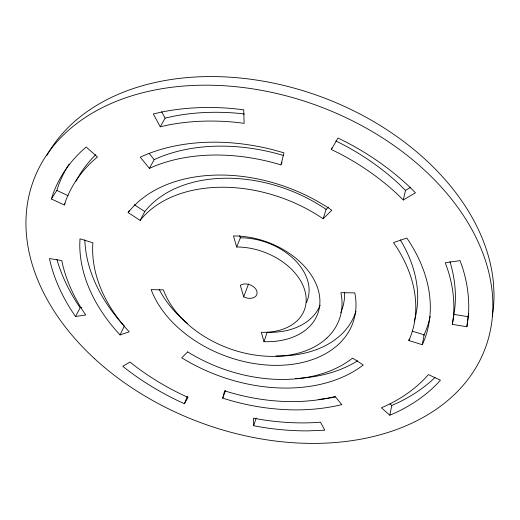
<?xml version="1.0" encoding="UTF-8"?>
<svg xmlns="http://www.w3.org/2000/svg" width="520" height="520" viewBox="0 0 520 520"><rect width="100%" height="100%" fill="white"/><g stroke="black" fill="none" stroke-linecap="round" stroke-linejoin="round"><path stroke-width="0.78" d="M466.888 326.749L468.611 312.13A217.971 152.386 20.3 0 0 462.495 267.514L460.063 260.618L445.237 262.769L447.571 269.172A203.691 142.188 20.3 0 1 453.232 318.597L452.381 324.376L466.888 326.749L468.774 313.625M453.843 314.808L454.76 308.62A201.675 142.194 20.3 0 0 449.95 261.599M452.381 324.376L453.908 314.399L468.273 316.713M409.175 339.034L408.882 340.548L422.331 344.715L424.106 334.822L412.262 331.162M389.818 415.214L395.733 412.633A217.971 152.386 20.3 0 0 436.351 384.592L440.427 380.198L428.389 374.589L424.632 378.742A203.691 142.188 20.3 0 1 386.932 405.334L381.413 407.791L389.818 415.214L391.749 405.47L397.612 402.863A215.806 152.386 20.3 0 0 435.065 377.481M331.864 147.966L331.351 149.5L339.56 153.569A203.691 142.188 20.3 0 1 397.306 194.142L403.273 199.999L405.49 190.411L410.852 187.194M222.742 398.171L224.582 390.793L226.98 391.567A166.842 116.064 20.3 0 0 330.258 397.663L335.16 396.494L341.77 404.606L341.14 404.768A180.967 126.048 20.3 0 1 230.393 400.478L222.742 398.171L225.472 390.546M129.246 210.581L128.148 212.608L140.153 220.389A130.332 90.415 20.3 0 1 323.135 218.777L326.111 209.385L328.413 207.103M253.682 425.737L253.442 418.165L260.409 419.419A203.691 142.188 20.3 0 0 313.937 422.624L320.457 422.182L324.792 430.183L308.516 430.865A217.971 152.386 20.3 0 1 261.06 427.076L253.682 425.737L256.146 418.054M51.383 198.958L53.281 193.239A217.971 152.386 20.3 0 1 81.114 151.528L86.171 147.024L97.435 156.969L92.658 161.109A203.691 142.188 20.3 0 0 66.144 199.661L64.298 204.971L51.383 198.958L56.83 190.424L58.741 184.711A215.806 152.386 20.3 0 1 69.121 164.093M264.004 341.66L261.293 332.28L263.146 332.339A58.032 40.118 20.3 0 0 294.554 322.992L296.803 321.081A58.032 40.118 20.3 0 0 296.569 274.905A58.032 40.118 20.3 0 0 238.641 247.013L236.665 247.013L233.467 235.944A71.883 49.718 20.3 0 1 307.093 269.412A71.883 49.718 20.3 0 1 308.445 327.594L305.968 329.739A71.883 49.718 20.3 0 1 264.004 341.66L267.15 332.319A71.181 49.738 20.3 0 0 308.802 320.255L311.266 318.103A71.181 49.738 20.3 0 0 320.158 305.175M243.718 296.842L240.311 285.311A9.828 6.786 20.4 0 1 253.013 286.37A9.828 6.786 20.4 0 1 255.886 296.101A9.828 6.786 20.4 0 1 243.718 296.842L248.521 283.985M281.222 164.249L282.042 162.142M184.405 403.728L188.052 397.423L181.799 394.524A203.691 142.188 20.3 0 1 135.258 366.184L130 362.05L122.785 366.327L128.381 370.695A217.971 152.386 20.3 0 0 177.775 400.666L184.405 403.728L187.343 396.227M236.665 247.013L240.35 237.828L239.727 235.625M423.885 335.354L426.426 329.225A179.186 126.067 20.3 0 0 430.144 316.342M422.331 344.715L424.665 339.125A180.967 126.048 20.3 0 0 407.277 238.706L406.822 238.069L393.49 242.573L396.793 247.455A166.842 116.064 20.3 0 1 409.584 339.014L408.882 340.548M120.062 334.913L129.214 331.825L125.716 327.964A166.842 116.064 20.3 0 1 92.775 244.472L92.924 242.801L79.989 238.797L79.781 244.849A180.967 126.048 20.3 0 0 119.594 334.418L120.062 334.913L124.332 326.072L123.864 325.579A179.186 126.067 20.3 0 1 84.831 239.857M140.153 220.389L144.774 211.549A129.058 90.448 20.3 0 1 326.111 209.385M75.504 316.492L85.742 315.01L82.29 309.822A203.691 142.188 20.3 0 1 63.037 266.188L61.782 260.565L49.445 258.55L50.85 264.55A217.971 152.386 20.3 0 0 71.793 310.993L75.504 316.492L80.177 307.794L81.744 307.561M149.403 168.383L154.479 166.166A166.842 116.064 20.3 0 1 277.908 164.001L280.95 164.951L283.972 152.841L274.04 150.04A180.967 126.048 20.3 0 0 140.933 156.871L140.283 157.19L149.403 168.383L154.16 159.633L159.204 157.404A165.204 116.084 20.3 0 1 281.476 154.895L283.738 155.597M160.264 126.789L167.875 125.086A203.691 142.188 20.3 0 1 234.969 122.233L244.133 123.318L243.705 109.811L233.811 108.667A217.971 152.386 20.3 0 0 161.493 112.08L153.309 113.978L160.264 126.789L165.1 118.138L172.647 116.415A201.675 142.194 20.3 0 1 239.103 113.392L244.394 114.01M331.351 149.5L337.981 138.041L346.84 142.448A217.971 152.386 20.3 0 1 409.051 186.433L415.447 192.777L403.273 199.999M64.298 204.971L65.117 203.651M323.135 218.777L331.825 210.236A144.339 100.23 20.3 0 0 128.148 212.608M240.35 237.828L242.314 237.822A57.466 40.138 20.3 0 1 306.43 302.51M56.83 190.424L68.192 195.728M335.777 140.966L342.537 144.326A201.675 142.194 20.3 0 1 399.601 184.587L405.49 190.411M134.225 204.678L144.774 211.549M389.961 403.884L391.749 405.47M149.169 153.446L154.16 159.633M80.177 307.794L76.518 302.308A215.806 152.386 20.3 0 1 56.953 259.558M161.681 111.761L165.1 118.138M46.716 155.734A238.556 168.883 20.3 0 1 297.167 88.972A238.556 168.883 20.3 0 1 493.5 283.55L494 293.332A238.556 168.883 20.3 0 1 492.297 316.095M467.636 320.216A215.806 152.386 20.3 0 1 467.311 321.678M75.861 181.415A201.675 142.194 20.3 0 1 95.784 154.629M335.406 396.975A179.186 126.067 20.3 0 1 318.753 399.438M400.244 239.805A165.204 116.084 20.3 0 1 415.285 317.493M415.097 318.24A165.204 116.084 20.3 0 1 414.278 321.217M357.76 360.731A142.928 100.256 20.3 0 1 300.346 378.235M299.553 378.293A142.928 100.256 20.3 0 1 295.581 378.515M356.018 311.155A106.951 74.854 20.3 0 1 338.435 337.025L335.212 339.567A106.951 74.854 20.3 0 1 275.958 355.959M187.694 323.55A106.951 74.854 20.3 0 1 159.113 289.204M344.617 292.695A93.171 65.163 20.3 0 1 340.756 312.683M187.701 351.904L181.721 357.786A144.339 100.23 20.3 0 0 363.253 364.995L352.612 358.098A130.332 90.415 20.3 0 1 187.701 351.904M326.833 338.052L323.901 340.6A94.088 65.136 20.3 0 1 234.533 350.324A94.088 65.136 20.3 0 1 163.397 289.855L151.19 289.659L151.385 290.225A108.004 74.828 20.3 0 0 231.361 358.033A108.004 74.828 20.3 0 0 332.657 349.147L335.901 346.613A108.004 74.828 20.3 0 0 355.44 296.569L354.809 292.897L340.886 292.675A94.088 65.136 20.3 0 1 326.833 338.052M94.634 358.741A240.955 168.903 20.3 0 0 485.024 348.862A240.955 168.903 20.3 0 0 198.536 85.267A240.955 168.903 20.3 0 0 94.634 358.741"/></g></svg>
